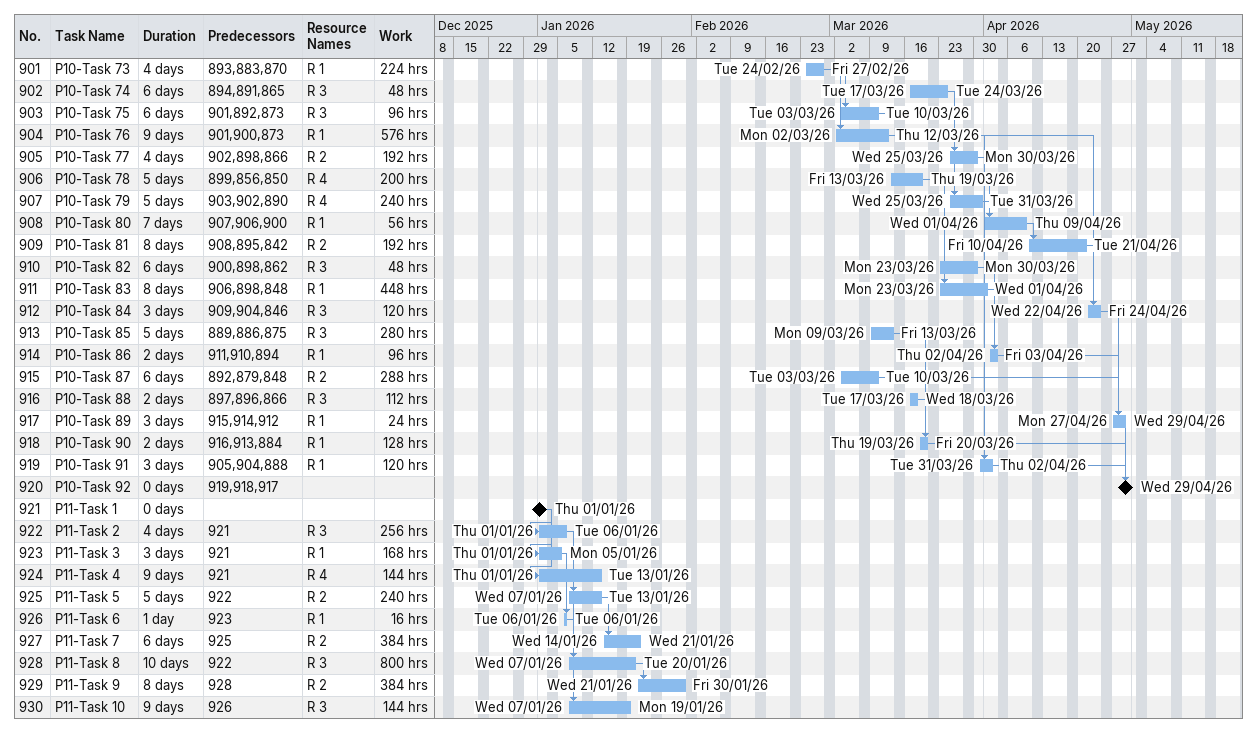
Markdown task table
| ID | Task | Duration | Start | Finish | Predecessors | Resources | Work (h) |
|---|---|---|---|---|---|---|---|
| 901 | P10-Task 73 | 4d | 2026-02-24 | 2026-02-27 | 893, 883, 870 | R 1 | 224 |
| 902 | P10-Task 74 | 6d | 2026-03-17 | 2026-03-24 | 894, 891, 865 | R 3 | 48 |
| 903 | P10-Task 75 | 6d | 2026-03-03 | 2026-03-10 | 901, 892, 873 | R 3 | 96 |
| 904 | P10-Task 76 | 9d | 2026-03-02 | 2026-03-12 | 901, 900, 873 | R 1 | 576 |
| 905 | P10-Task 77 | 4d | 2026-03-25 | 2026-03-30 | 902, 898, 866 | R 2 | 192 |
| 906 | P10-Task 78 | 5d | 2026-03-13 | 2026-03-19 | 899, 856, 850 | R 4 | 200 |
| 907 | P10-Task 79 | 5d | 2026-03-25 | 2026-03-31 | 903, 902, 890 | R 4 | 240 |
| 908 | P10-Task 80 | 7d | 2026-04-01 | 2026-04-09 | 907, 906, 900 | R 1 | 56 |
| 909 | P10-Task 81 | 8d | 2026-04-10 | 2026-04-21 | 908, 895, 842 | R 2 | 192 |
| 910 | P10-Task 82 | 6d | 2026-03-23 | 2026-03-30 | 900, 898, 862 | R 3 | 48 |
| 911 | P10-Task 83 | 8d | 2026-03-23 | 2026-04-01 | 906, 898, 848 | R 1 | 448 |
| 912 | P10-Task 84 | 3d | 2026-04-22 | 2026-04-24 | 909, 904, 846 | R 3 | 120 |
| 913 | P10-Task 85 | 5d | 2026-03-09 | 2026-03-13 | 889, 886, 875 | R 3 | 280 |
| 914 | P10-Task 86 | 2d | 2026-04-02 | 2026-04-03 | 911, 910, 894 | R 1 | 96 |
| 915 | P10-Task 87 | 6d | 2026-03-03 | 2026-03-10 | 892, 879, 848 | R 2 | 288 |
| 916 | P10-Task 88 | 2d | 2026-03-17 | 2026-03-18 | 897, 896, 866 | R 3 | 112 |
| 917 | P10-Task 89 | 3d | 2026-04-27 | 2026-04-29 | 915, 914, 912 | R 1 | 24 |
| 918 | P10-Task 90 | 2d | 2026-03-19 | 2026-03-20 | 916, 913, 884 | R 1 | 128 |
| 919 | P10-Task 91 | 3d | 2026-03-31 | 2026-04-02 | 905, 904, 888 | R 1 | 120 |
| 920 | P10-Task 92 | 0d | 2026-04-29 | 2026-04-29 | 919, 918, 917 |  |  |
| 921 | P11-Task 1 | 0d | 2026-01-01 | 2026-01-01 |  |  |  |
| 922 | P11-Task 2 | 4d | 2026-01-01 | 2026-01-06 | 921 | R 3 | 256 |
| 923 | P11-Task 3 | 3d | 2026-01-01 | 2026-01-05 | 921 | R 1 | 168 |
| 924 | P11-Task 4 | 9d | 2026-01-01 | 2026-01-13 | 921 | R 4 | 144 |
| 925 | P11-Task 5 | 5d | 2026-01-07 | 2026-01-13 | 922 | R 2 | 240 |
| 926 | P11-Task 6 | 1d | 2026-01-06 | 2026-01-06 | 923 | R 1 | 16 |
| 927 | P11-Task 7 | 6d | 2026-01-14 | 2026-01-21 | 925 | R 2 | 384 |
| 928 | P11-Task 8 | 10d | 2026-01-07 | 2026-01-20 | 922 | R 3 | 800 |
| 929 | P11-Task 9 | 8d | 2026-01-21 | 2026-01-30 | 928 | R 2 | 384 |
| 930 | P11-Task 10 | 9d | 2026-01-07 | 2026-01-19 | 926 | R 3 | 144 |
